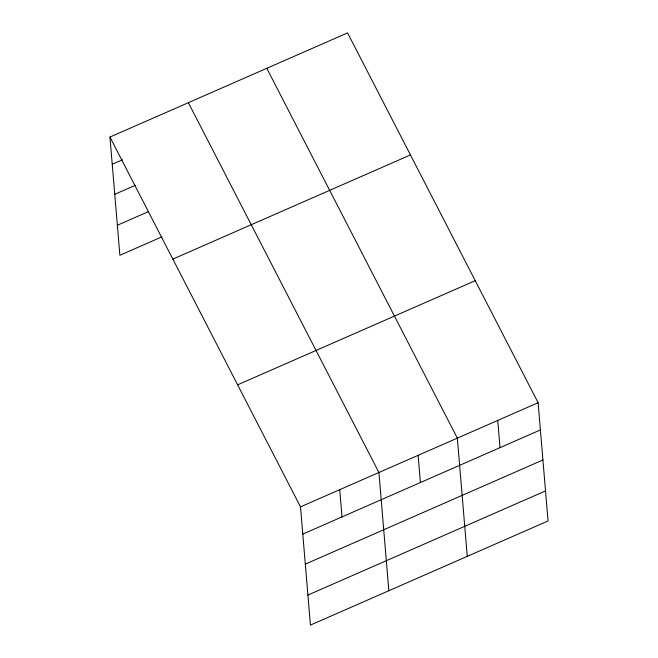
<?xml version="1.0" encoding="UTF-8"?>
<svg xmlns="http://www.w3.org/2000/svg" width="658" height="658" viewBox="0 0 658 658"><rect width="100%" height="100%" fill="white"/><g stroke="black" fill="none" stroke-linecap="round" stroke-linejoin="round"><path stroke-width="0.99" d="M109.952 137.053L347.572 32.9L538.121 402.721L548.048 520.947L310.428 625.1L300.5 506.874L109.952 137.053L119.879 255.279L161.884 236.864M112.23 164.278L122.503 159.779M114.755 194.307L135.293 185.309M117.354 225.25L148.157 211.744M172.832 259.096L410.452 154.943M237.62 384.831L475.24 280.678M300.5 506.874L538.121 402.721M302.787 534.099L540.407 429.945M305.304 564.128L542.932 459.975M307.903 595.071L545.531 490.917M266.778 68.309L457.335 438.129L467.262 556.355M188.361 102.681L378.918 472.502L388.845 590.728M497.728 420.429L500.014 447.654M418.126 455.32L420.413 482.544M339.709 489.692L341.995 516.917"/></g></svg>
